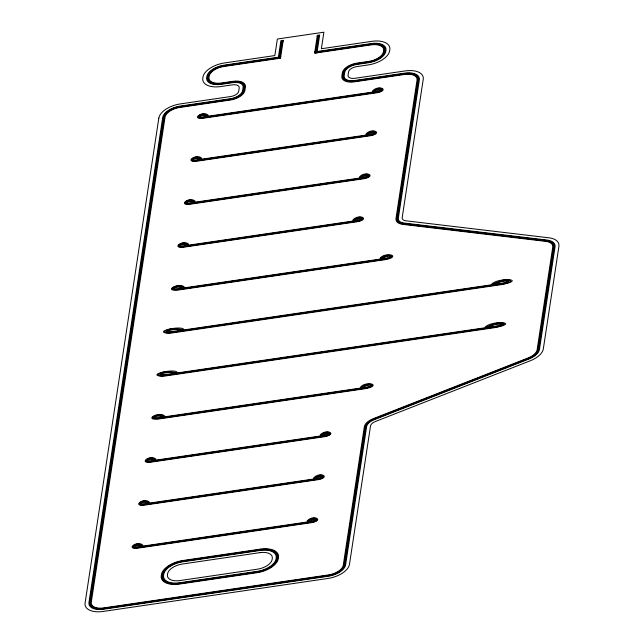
<?xml version="1.0" encoding="UTF-8"?>
<svg xmlns="http://www.w3.org/2000/svg" width="644" height="644" viewBox="0 0 644 644"><rect width="100%" height="100%" fill="white"/><g stroke="black" fill="none" stroke-linecap="round" stroke-linejoin="round"><path stroke-width="0.97" d="M278.192 58.524L280.905 40.661L283.231 40.322L280.518 58.177L223.911 66.485A13.975 7.325 -15.3 0 0 209.3 75.614A40.669 21.308 -15.3 0 0 209.002 77.296A13.975 7.325 -15.3 0 0 221.399 83.02L233.031 81.313A13.975 7.325 -15.3 0 1 245.428 87.037L244.921 90.345A13.975 7.325 -15.3 0 1 230.182 100.053L179.781 107.451A13.975 7.325 -15.3 0 0 165.041 117.152L91.279 602.18A13.975 7.325 -15.3 0 0 103.676 607.912L328.537 574.915A13.975 7.325 -15.3 0 0 343.276 565.207L364.319 426.851A13.975 7.325 -15.3 0 1 373.295 418.681L528.144 357.959A13.975 7.325 -15.3 0 0 537.128 349.781L552.721 247.248A13.975 7.325 -15.3 0 0 545.871 241.395L402.838 224.386A13.975 7.325 -15.3 0 1 395.996 218.533L417.03 80.178A13.975 7.325 -15.3 0 0 404.641 74.454L354.24 81.852A13.975 7.325 -15.3 0 1 341.843 76.121L342.342 72.812A13.975 7.325 -15.3 0 1 357.09 63.112L368.722 61.405A13.975 7.325 -15.3 0 0 383.333 52.277A40.669 21.308 -15.3 0 0 383.631 50.594A13.975 7.325 -15.3 0 0 371.234 44.871L314.634 53.17L317.347 35.315L319.674 34.977L316.961 52.832M278.965 58.403L281.613 40.991L283.167 40.765M279.738 58.29L282.322 41.321L283.094 41.2M315.407 53.058L317.991 36.08L317.21 36.193M316.18 52.945L318.828 35.525L317.283 35.758M372.385 91.263C377.545 84.501 390.787 89.645 377.223 92.704L202.771 118.303C190.278 119.502 203.166 109.947 208.27 115.34M372.924 91.464L374.864 90.176A15.746 8.251 -15.3 0 1 375.211 89.967C380.636 85.41 386.73 91.182 377.295 92.261L202.836 117.86C193.353 119.164 200.976 111.943 205.718 114.841A15.746 8.251 -15.3 0 1 206.024 114.954L207.65 115.719M373.464 91.673C376.386 87.125 387.769 88.872 377.36 91.818L202.9 117.417C193.393 117.9 203.89 112.12 207.022 116.097M365.848 134.25C370.968 127.464 384.227 132.696 370.686 135.691L196.227 161.29C183.532 162.159 197.128 153.031 201.733 158.335M366.388 134.459L368.328 133.171A15.746 8.251 -15.3 0 1 368.674 132.954C374.156 128.398 380.145 134.177 370.759 135.248L196.299 160.855C186.897 162.288 194.222 154.938 199.181 157.828A15.746 8.251 -15.3 0 1 199.487 157.941L201.113 158.714M366.927 134.668C369.817 130.088 381.2 131.907 370.823 134.813L196.364 160.412C186.897 160.936 197.305 155.091 200.485 159.092M359.312 177.245C364.407 170.467 377.69 175.675 364.15 178.686L189.69 204.285C177.116 205.396 190.294 195.937 195.196 201.322M359.851 177.454L361.791 176.158A15.746 8.251 -15.3 0 1 362.137 175.949C367.426 171.481 373.866 176.987 364.214 178.243L189.763 203.842C180.28 205.146 187.895 197.933 192.645 200.823A15.746 8.251 -15.3 0 1 192.95 200.936L194.577 201.701M360.39 177.655C363.369 173.019 374.639 174.983 364.287 177.8L189.827 203.399C180.352 203.931 190.713 198.086 193.949 202.079M352.775 220.232C357.943 213.462 371.161 218.646 357.613 221.673L183.154 247.272C170.451 248.149 184.055 239.013 188.66 244.318M353.315 220.441L355.247 219.153A15.746 8.251 -15.3 0 1 355.601 218.944C360.994 214.436 367.265 220.079 357.678 221.23L183.226 246.837C173.727 248.165 181.375 240.904 186.108 243.81A15.746 8.251 -15.3 0 1 186.414 243.923L188.032 244.696M353.846 220.651C356.696 216.126 368.167 217.825 357.75 220.795L183.29 246.394C173.783 246.845 184.273 241.114 187.412 245.074M320.092 435.191C325.156 428.477 338.519 433.509 324.922 436.632L150.471 462.231C137.937 463.382 150.986 453.883 155.977 459.269M320.623 435.4L322.564 434.104A15.746 8.251 -15.3 0 1 322.918 433.895C328.343 429.371 334.502 435.046 324.995 436.189L150.535 461.788C141.092 463.165 148.587 455.871 153.425 458.769A15.746 8.251 -15.3 0 1 153.723 458.882L155.349 459.647M321.163 435.602C324.157 430.997 335.403 432.865 325.059 435.746L150.599 461.346C141.092 461.756 151.654 456.073 154.721 460.025M313.556 478.178C318.852 471.287 331.797 476.777 318.386 479.619L143.934 505.218C131.36 506.232 144.586 496.91 149.432 502.264M314.087 478.387L316.027 477.099A15.746 8.251 -15.3 0 1 316.381 476.89C321.686 472.374 327.989 477.993 318.458 479.184L143.998 504.783C134.604 506.184 142.026 498.842 146.88 501.757A15.746 8.251 -15.3 0 1 147.186 501.869L148.812 502.642M314.626 478.597C317.685 473.976 328.875 475.884 318.522 478.742L144.063 504.341C134.564 504.832 145.045 499.036 148.184 503.02M307.011 521.173C312.171 514.347 325.325 519.676 311.849 522.614L137.389 548.213C124.928 549.461 137.711 539.849 142.896 545.251M307.55 521.382L309.49 520.086A15.746 8.251 -15.3 0 1 309.836 519.877C315.31 515.321 321.316 521.085 311.921 522.171L137.462 547.77C128.092 549.211 135.361 541.862 140.344 544.752A15.746 8.251 -15.3 0 1 140.65 544.864L142.276 545.629M308.09 521.584C310.899 517.1 322.435 518.71 311.986 521.729L137.526 547.328C127.963 547.738 138.621 542.071 141.648 546.007M373.995 91.883L379.71 89.146A1.811 0.95 -15.3 0 1 380.411 89.234A2.069 1.087 -15.3 0 1 380.862 89.484L381.023 89.846A1.264 0.66 -15.3 0 1 380.789 90.281L377.424 91.376L202.973 116.975L199.793 116.838A1.264 0.66 -15.3 0 1 199.68 116.459L199.962 116.025A2.069 1.087 -15.3 0 1 200.517 115.63A1.811 0.95 -15.3 0 1 201.274 115.332L203.391 115.316L206.394 116.475M367.458 134.87L373.174 132.141A1.811 0.95 -15.3 0 1 373.866 132.221A2.069 1.087 -15.3 0 1 374.325 132.471L374.486 132.841A1.264 0.66 -15.3 0 1 374.253 133.268L370.888 134.371L196.428 159.97L193.256 159.833A1.264 0.66 -15.3 0 1 193.144 159.446L193.425 159.02A2.069 1.087 -15.3 0 1 193.981 158.617A1.811 0.95 -15.3 0 1 194.738 158.327L196.855 158.303L199.857 159.471M360.922 177.865L366.637 175.128A1.811 0.95 -15.3 0 1 367.33 175.216A2.069 1.087 -15.3 0 1 367.788 175.466L367.949 175.828A1.264 0.66 -15.3 0 1 367.716 176.263L364.351 177.358L189.891 202.965L186.72 202.82A1.264 0.66 -15.3 0 1 186.607 202.441L186.889 202.007A2.069 1.087 -15.3 0 1 187.444 201.612A1.811 0.95 -15.3 0 1 188.201 201.314L190.318 201.298L193.321 202.458M354.385 220.852L360.101 218.123A1.811 0.95 -15.3 0 1 360.793 218.203A2.069 1.087 -15.3 0 1 361.252 218.453L361.413 218.823A1.264 0.66 -15.3 0 1 361.179 219.25L357.814 220.353L183.355 245.952L180.183 245.815A1.264 0.66 -15.3 0 1 180.07 245.428L180.352 245.002A2.069 1.087 -15.3 0 1 180.908 244.599A1.811 0.95 -15.3 0 1 181.656 244.309L183.782 244.285L186.784 245.453M321.702 435.811L327.41 433.074A1.811 0.95 -15.3 0 1 328.11 433.162A2.069 1.087 -15.3 0 1 328.561 433.412L328.73 433.774A1.264 0.66 -15.3 0 1 328.496 434.209L325.123 435.304L150.672 460.911L147.492 460.766A1.264 0.66 -15.3 0 1 147.379 460.388L147.669 459.953A2.069 1.087 -15.3 0 1 148.225 459.558A1.811 0.95 -15.3 0 1 148.973 459.261L151.09 459.244L154.101 460.404M315.158 478.798L320.873 476.069A1.811 0.95 -15.3 0 1 321.573 476.149A2.069 1.087 -15.3 0 1 322.024 476.399L322.185 476.769A1.264 0.66 -15.3 0 1 321.952 477.196L318.587 478.299L144.135 503.898L140.956 503.761A1.264 0.66 -15.3 0 1 140.843 503.375L141.125 502.948A2.069 1.087 -15.3 0 1 141.68 502.545A1.811 0.95 -15.3 0 1 142.437 502.256L144.554 502.24L147.557 503.399M308.621 521.793L314.336 519.064A1.811 0.95 -15.3 0 1 315.029 519.144A2.069 1.087 -15.3 0 1 315.488 519.394L315.649 519.756A1.264 0.66 -15.3 0 1 315.415 520.191L312.05 521.294L137.591 546.893L134.419 546.748A1.264 0.66 -15.3 0 1 134.306 546.37L134.588 545.935A2.069 1.087 -15.3 0 1 135.143 545.54A1.811 0.95 -15.3 0 1 135.9 545.243L138.017 545.226L141.02 546.386M380.652 258.461C385.192 252.891 399.908 255.668 385.909 259.121L177.816 289.655C164.727 290.533 178.613 283.014 183.516 287.385M381.304 258.655C384.645 254.074 398.209 255.386 385.973 258.679L177.889 289.22C166.49 289.824 179.193 283.956 182.783 287.779M361.043 387.43C365.639 381.876 380.29 384.613 366.299 388.099L158.207 418.632C144.997 419.365 159.285 412.031 163.906 416.362M361.695 387.624C364.995 383.051 378.656 384.355 366.364 387.656L158.271 418.189C146.856 418.713 159.68 412.965 163.165 416.757M380.008 258.268C385.804 251.393 401.872 256.111 385.845 259.564L177.752 290.098C162.771 291.41 178.565 281.758 184.256 286.999M360.399 387.245C366.178 380.411 382.27 384.999 366.227 388.541L158.142 419.075C143.057 420.355 159.036 410.751 164.639 415.968M381.956 258.84L386.086 256.634L389.024 255.95A2.31 1.216 -15.3 0 1 389.95 256.159C391.045 257.769 386.988 257.962 386.046 258.244L177.953 288.778C177.156 288.995 172.801 289.486 174.516 287.771A2.31 1.216 -15.3 0 1 175.546 287.28L178.404 287.111L182.043 288.174M362.339 387.817L366.476 385.611L369.406 384.927A2.31 1.216 -15.3 0 1 370.332 385.136C371.427 386.746 367.378 386.939 366.428 387.213L158.344 417.747C157.547 417.972 153.192 418.463 154.906 416.74A2.31 1.216 -15.3 0 1 155.937 416.249L158.794 416.08L162.433 417.151M491.871 283.891C499.639 277.017 527.356 279.391 501.249 284.664L173.534 332.747A33.222 17.412 -15.3 0 1 168.39 333.318C152.515 331.861 179.909 325.478 183.58 329.124M492.918 284.02L499.72 281.299A21.091 11.053 -15.3 0 1 500.581 281.034L500.718 280.993A19.191 10.054 -15.3 0 1 501.515 280.768C506.353 278.45 516.818 280.768 505.749 283.416A22.274 11.673 -15.3 0 1 504.63 283.658L170.314 332.715A22.299 11.681 -15.3 0 1 169.219 332.795C158.15 333.029 170.652 327.756 174.468 328.754A19.159 10.038 -15.3 0 1 175.232 328.754L175.361 328.754A21.091 11.053 -15.3 0 1 176.182 328.778L182.445 329.575M493.964 284.149L494.962 283.698A39.373 20.632 -15.3 0 1 496.226 283.143M485.334 326.878C493.038 320.004 520.819 322.403 494.713 327.651L166.997 375.742A33.222 17.412 -15.3 0 1 161.845 376.313M486.381 327.007L493.183 324.294A21.091 11.053 -15.3 0 1 494.045 324.021L494.173 323.98A19.191 10.054 -15.3 0 1 494.978 323.755C499.816 321.453 510.298 323.747 499.213 326.403A22.274 11.673 -15.3 0 1 498.094 326.645L163.777 375.702A22.299 11.681 -15.3 0 1 162.682 375.79C151.598 376.032 164.043 370.775 167.923 371.749A19.159 10.038 -15.3 0 1 168.696 371.741L168.825 371.749A21.091 11.053 -15.3 0 1 169.646 371.765L175.909 372.57M487.428 327.144L488.426 326.685A39.373 20.632 -15.3 0 1 489.69 326.138M495.011 284.286C498.029 280.687 518.291 279.56 501.451 283.336L173.735 331.427C157.812 332.739 176.673 327.619 180.175 330.485M488.474 327.273C491.493 323.674 511.755 322.555 494.914 326.331L167.198 374.422C151.276 375.726 170.137 370.606 173.638 373.472M502.698 280.913C513.268 278.562 508.792 283.859 501.386 283.779L173.671 331.869C164.043 333.986 163.946 329.768 173.18 329.269A23.329 12.22 -15.3 0 1 179.217 329.696M280.72 56.857L224.112 65.165A16.374 8.581 -15.3 0 0 206.99 75.855A43.068 22.564 -15.3 0 0 206.676 77.634A16.374 8.581 -15.3 0 0 221.198 84.34L232.83 82.633A11.584 6.07 -15.3 0 1 243.102 87.383L242.595 90.683A11.584 6.07 -15.3 0 1 230.383 98.733L179.982 106.123A16.374 8.581 -15.3 0 0 162.715 117.498L88.953 602.526A16.374 8.581 -15.3 0 0 103.475 609.232L328.335 576.235A16.374 8.581 -15.3 0 0 345.603 564.869L366.645 426.513A11.584 6.07 -15.3 0 1 374.084 419.735L528.933 359.022A16.374 8.581 -15.3 0 0 539.447 349.442L555.039 246.902A16.374 8.581 -15.3 0 0 547.03 240.051L403.989 223.041A11.584 6.07 -15.3 0 1 398.322 218.195L419.357 79.84A16.374 8.581 -15.3 0 0 404.843 73.126L354.442 80.524A11.584 6.07 -15.3 0 1 344.17 75.783L344.669 72.474A11.584 6.07 -15.3 0 1 356.889 64.432L368.521 62.726A16.374 8.581 -15.3 0 0 385.643 52.035A43.068 22.564 -15.3 0 0 385.957 50.248A16.374 8.581 -15.3 0 0 371.435 43.542L314.836 51.85M280.647 57.3L224.048 65.599A15.577 8.163 -15.3 0 0 207.762 75.775A42.271 22.146 -15.3 0 0 207.457 77.522A15.577 8.163 -15.3 0 0 221.262 83.905L232.895 82.199A12.381 6.488 -15.3 0 1 243.875 87.262L243.368 90.571A12.381 6.488 -15.3 0 1 230.311 99.168L179.918 106.566A15.577 8.163 -15.3 0 0 163.487 117.385L89.733 602.414A15.577 8.163 -15.3 0 0 103.547 608.789L328.4 575.792A15.577 8.163 -15.3 0 0 344.83 564.981L365.864 426.626A12.381 6.488 -15.3 0 1 373.818 419.381L528.676 358.668A15.577 8.163 -15.3 0 0 538.674 349.555L554.267 247.014A15.577 8.163 -15.3 0 0 546.643 240.494L403.603 223.492A12.381 6.488 -15.3 0 1 397.541 218.308L418.584 79.953A15.577 8.163 -15.3 0 0 404.77 73.569L354.369 80.967A12.381 6.488 -15.3 0 1 343.397 75.895L343.896 72.587A12.381 6.488 -15.3 0 1 356.953 63.989L368.585 62.283A15.577 8.163 -15.3 0 0 384.871 52.116A42.271 22.146 -15.3 0 0 385.176 50.361A15.577 8.163 -15.3 0 0 371.371 43.985L314.763 52.293M280.583 57.735L223.983 66.042A14.78 7.744 -15.3 0 0 208.527 75.694A41.474 21.727 -15.3 0 0 208.229 77.409A14.78 7.744 -15.3 0 0 221.335 83.462L232.959 81.756A13.178 6.907 -15.3 0 1 244.648 87.149L244.148 90.458A13.178 6.907 -15.3 0 1 230.246 99.611L179.845 107.009A14.78 7.744 -15.3 0 0 164.26 117.272L90.506 602.301A14.78 7.744 -15.3 0 0 103.612 608.347L328.464 575.358A14.78 7.744 -15.3 0 0 344.049 565.094L365.092 426.739A13.178 6.907 -15.3 0 1 373.552 419.035L528.41 358.314A14.78 7.744 -15.3 0 0 537.901 349.668L553.494 247.135A14.78 7.744 -15.3 0 0 546.257 240.945L403.225 223.935A13.178 6.907 -15.3 0 1 396.768 218.421L417.811 80.065A14.78 7.744 -15.3 0 0 404.706 74.012L354.305 81.41A13.178 6.907 -15.3 0 1 342.616 76.008L343.123 72.7A13.178 6.907 -15.3 0 1 357.018 63.547L368.65 61.84A14.78 7.744 -15.3 0 0 384.106 52.196A41.474 21.727 -15.3 0 0 384.404 50.482A14.78 7.744 -15.3 0 0 371.298 44.428L314.699 52.736M161.853 376.289C145.914 374.977 173.413 368.4 177.044 372.119M181.31 330.034L180.409 329.849A39.381 20.632 -15.3 0 0 179.257 329.656M174.774 373.021L173.872 372.844A39.381 20.632 -15.3 0 0 172.721 372.651M496.258 283.175A23.329 12.22 -15.3 0 1 502.69 280.881M172.681 372.691A23.329 12.22 -15.3 0 0 166.667 372.216C157.466 372.812 157.458 376.965 167.134 374.856L494.85 326.774C502.304 326.629 507.166 321.734 496.162 323.908A23.329 12.22 -15.3 0 0 489.722 326.17M158.835 118.069L85.08 603.09A20.367 10.674 -15.3 0 0 103.145 611.438L327.997 578.441A20.367 10.674 -15.3 0 0 349.483 564.297L370.517 425.942A7.591 3.977 -15.3 0 1 375.396 421.506L530.245 360.785A20.367 10.674 -15.3 0 0 543.327 348.871L558.92 246.338A20.367 10.674 -15.3 0 0 548.946 237.805L405.913 220.803A7.591 3.977 -15.3 0 1 402.194 217.624L423.237 79.268A20.367 10.674 -15.3 0 0 405.173 70.929L354.772 78.318A7.591 3.977 -15.3 0 1 348.05 75.211L348.549 71.903A7.591 3.977 -15.3 0 1 356.551 66.638L368.183 64.931A20.367 10.674 -15.3 0 0 389.66 50.787A47.06 24.657 -15.3 0 0 389.902 48.847A20.367 10.674 -15.3 0 0 371.773 41.337L321.372 48.735L323.884 32.2L277.363 39.026L274.851 55.561L224.45 62.959A20.367 10.674 -15.3 0 0 202.965 77.103A47.06 24.657 -15.3 0 0 202.731 79.035A20.367 10.674 -15.3 0 0 220.86 86.546L232.492 84.839A7.591 3.977 -15.3 0 1 239.222 87.946L238.723 91.255A7.591 3.977 -15.3 0 1 230.713 96.528L180.32 103.917A20.367 10.674 -15.3 0 0 158.835 118.069M260.442 549.123L182.904 560.505A20.367 10.674 -15.3 0 0 161.604 573.796A47.06 24.657 -15.3 0 0 161.185 576.581A20.367 10.674 -15.3 0 0 179.314 584.092L256.851 572.717A20.367 10.674 -15.3 0 0 278.152 559.419A47.06 24.657 -15.3 0 0 278.506 557.471A20.367 10.674 -15.3 0 0 260.442 549.123M260.369 549.565L182.84 560.94A19.57 10.256 -15.3 0 0 162.377 573.715A46.263 24.239 -15.3 0 0 161.958 576.436A19.57 10.256 -15.3 0 0 179.386 583.649L256.924 572.274A19.57 10.256 -15.3 0 0 277.387 559.499A46.263 24.239 -15.3 0 0 277.725 557.583A19.57 10.256 -15.3 0 0 260.369 549.565M260.305 550.008L182.767 561.383A18.773 9.837 -15.3 0 0 163.141 573.635A45.458 23.82 -15.3 0 0 162.739 576.291A18.773 9.837 -15.3 0 0 179.451 583.214L256.988 571.832A18.773 9.837 -15.3 0 0 276.614 559.58A45.458 23.82 -15.3 0 0 276.952 557.696A18.773 9.837 -15.3 0 0 260.305 550.008M260.24 550.451L182.703 561.826A17.968 9.418 -15.3 0 0 163.906 573.554A44.661 23.401 -15.3 0 0 163.52 576.147A17.968 9.418 -15.3 0 0 179.515 582.772L257.053 571.389A17.968 9.418 -15.3 0 0 275.849 559.66A44.661 23.401 -15.3 0 0 276.179 557.809A17.968 9.418 -15.3 0 0 260.24 550.451M259.902 552.649L182.365 564.031A13.975 7.325 -15.3 0 0 167.754 573.152A40.669 21.308 -15.3 0 0 167.408 575.414A13.975 7.325 -15.3 0 0 179.853 580.566L257.391 569.191A13.975 7.325 -15.3 0 0 272.01 560.063A40.669 21.308 -15.3 0 0 272.299 558.38A13.975 7.325 -15.3 0 0 259.902 552.649"/></g></svg>
